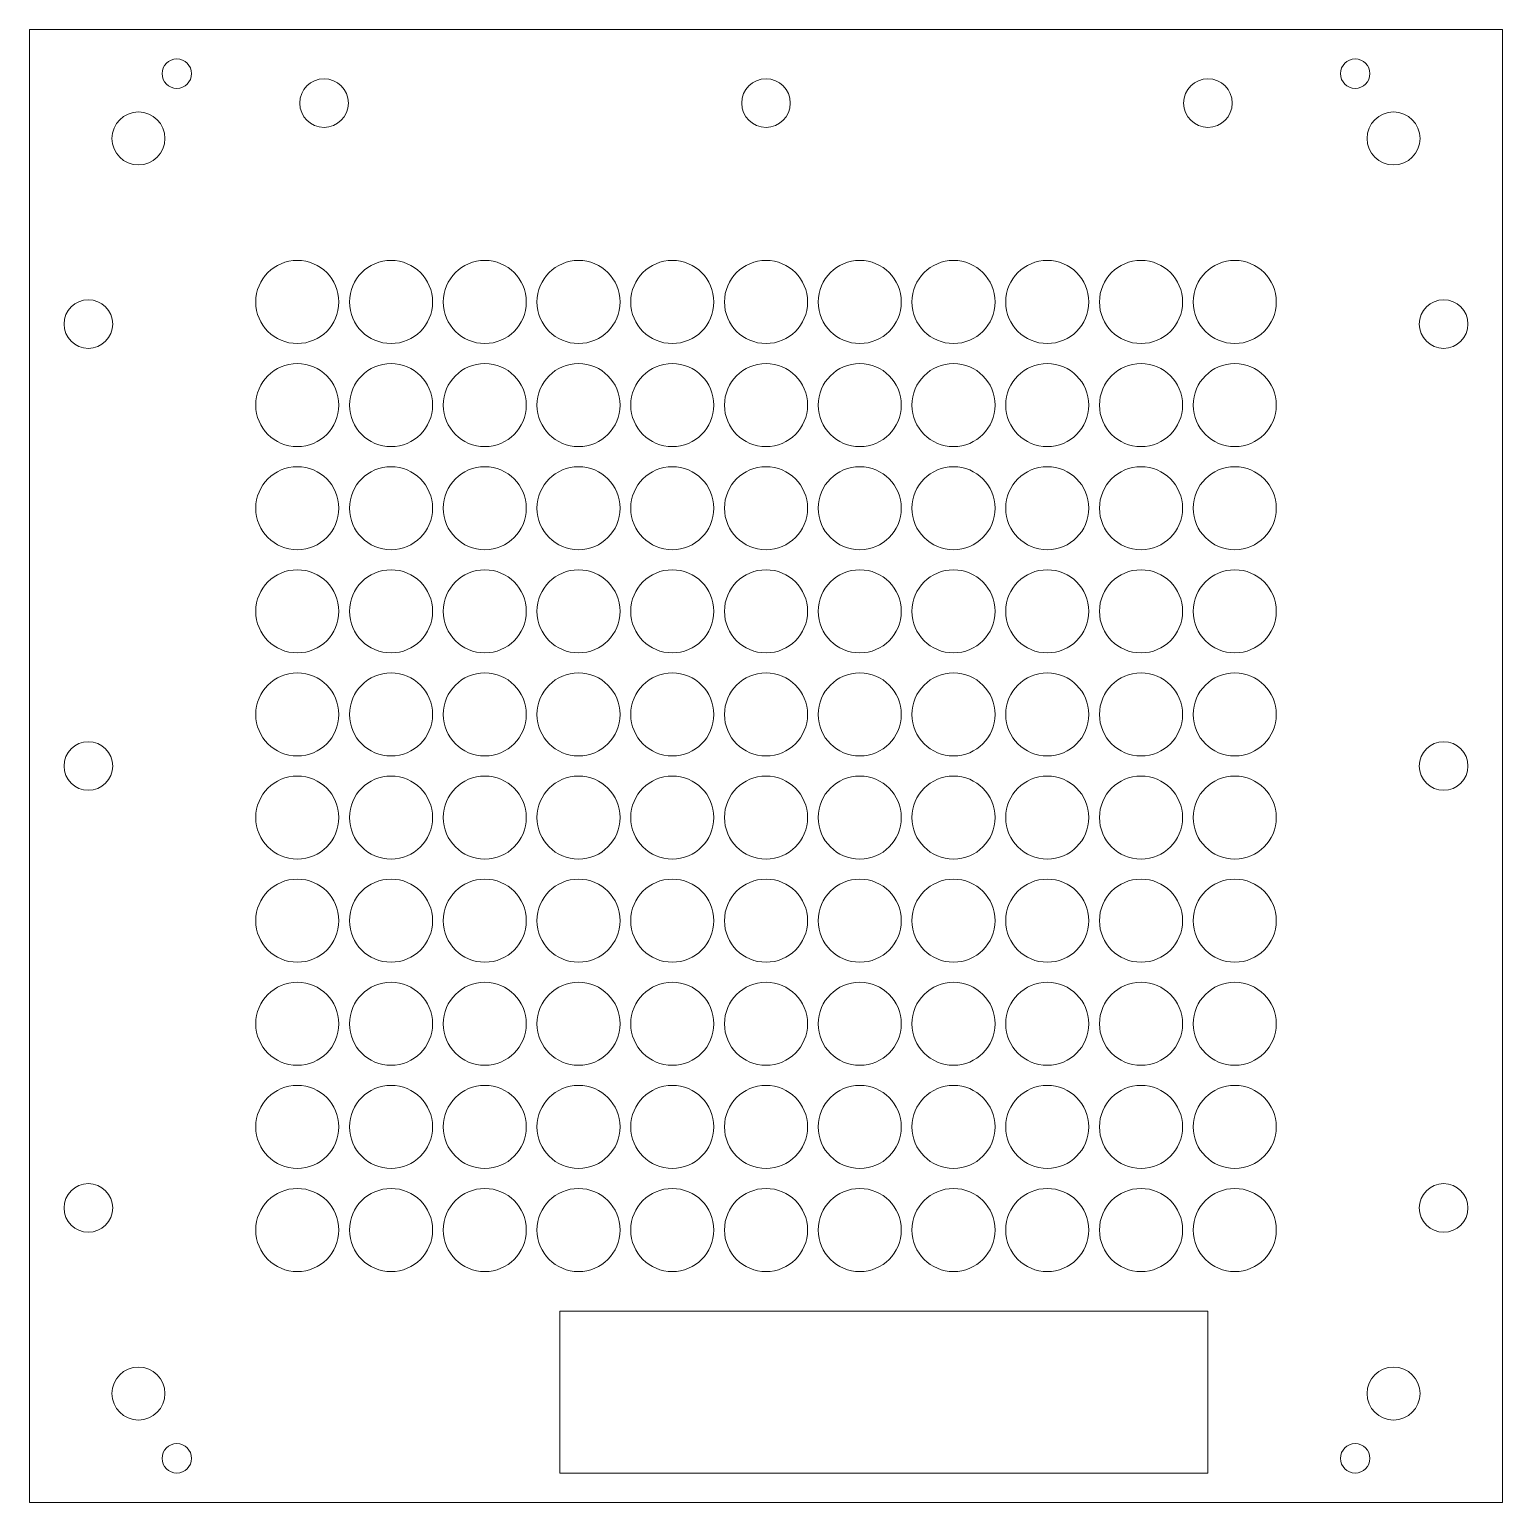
# Model space of a CAD drawing. Header units: millimetres. Extents: x 0 to 500, y 0 to 500.
import ezdxf

# ---------------------------------------------------------------- set-up
doc = ezdxf.new("R2010")
doc.units = ezdxf.units.MM
doc.layers.get('0').update_dxf_attribs({"lineweight": 5})

msp = doc.modelspace()

# ---------------------------------------------------------------- linework, layer by layer
for points in [[(500, 500), (0, 500), (0, 0), (500, 0)], [(0, 0), (500, 0), (500, 500), (0, 500)], [(400, 65), (400, 10), (180, 10), (180, 65)]]:
    msp.add_lwpolyline(points, close=True)
for centre, radius in [((50, 485), 5), ((450, 485), 5), ((100, 475), 8.25), ((250, 475), 8.25), ((400, 475), 8.25), ((37, 463), 9), ((463, 463), 9), ((90.91, 407.5), 14.1), ((122.73, 407.5), 14.1), ((154.55, 407.5), 14.1), ((186.37, 407.5), 14.1), ((218.19, 407.5), 14.1), ((250.01, 407.5), 14.1), ((281.83, 407.5), 14.1), ((313.65, 407.5), 14.1), ((345.47, 407.5), 14.1), ((377.29, 407.5), 14.1), ((409.11, 407.5), 14.1), ((20, 400), 8.25), ((480, 400), 8.25), ((90.91, 372.5), 14.1), ((122.73, 372.5), 14.1), ((154.55, 372.5), 14.1), ((186.37, 372.5), 14.1), ((218.19, 372.5), 14.1), ((250.01, 372.5), 14.1), ((281.83, 372.5), 14.1), ((313.65, 372.5), 14.1), ((345.47, 372.5), 14.1), ((377.29, 372.5), 14.1), ((409.11, 372.5), 14.1), ((90.91, 337.5), 14.1), ((122.73, 337.5), 14.1), ((154.55, 337.5), 14.1), ((186.37, 337.5), 14.1), ((218.19, 337.5), 14.1), ((250.01, 337.5), 14.1), ((281.83, 337.5), 14.1), ((313.65, 337.5), 14.1), ((345.47, 337.5), 14.1), ((377.29, 337.5), 14.1), ((409.11, 337.5), 14.1), ((90.91, 302.5), 14.1), ((122.73, 302.5), 14.1), ((154.55, 302.5), 14.1), ((186.37, 302.5), 14.1), ((218.19, 302.5), 14.1), ((250.01, 302.5), 14.1), ((281.83, 302.5), 14.1), ((313.65, 302.5), 14.1), ((345.47, 302.5), 14.1), ((377.29, 302.5), 14.1), ((409.11, 302.5), 14.1), ((90.91, 267.5), 14.1), ((122.73, 267.5), 14.1), ((154.55, 267.5), 14.1), ((186.37, 267.5), 14.1), ((218.19, 267.5), 14.1), ((250.01, 267.5), 14.1), ((281.83, 267.5), 14.1), ((313.65, 267.5), 14.1), ((345.47, 267.5), 14.1), ((377.29, 267.5), 14.1), ((409.11, 267.5), 14.1), ((20, 250), 8.25), ((480, 250), 8.25), ((90.91, 232.5), 14.1), ((122.73, 232.5), 14.1), ((154.55, 232.5), 14.1), ((186.37, 232.5), 14.1), ((218.19, 232.5), 14.1), ((250.01, 232.5), 14.1), ((281.83, 232.5), 14.1), ((313.65, 232.5), 14.1), ((345.47, 232.5), 14.1), ((377.29, 232.5), 14.1), ((409.11, 232.5), 14.1), ((90.91, 197.5), 14.1), ((122.73, 197.5), 14.1), ((154.55, 197.5), 14.1), ((186.37, 197.5), 14.1), ((218.19, 197.5), 14.1), ((250.01, 197.5), 14.1), ((281.83, 197.5), 14.1), ((313.65, 197.5), 14.1), ((345.47, 197.5), 14.1), ((377.29, 197.5), 14.1), ((409.11, 197.5), 14.1), ((90.91, 162.5), 14.1), ((122.73, 162.5), 14.1), ((154.55, 162.5), 14.1), ((186.37, 162.5), 14.1), ((218.19, 162.5), 14.1), ((250.01, 162.5), 14.1), ((281.83, 162.5), 14.1), ((313.65, 162.5), 14.1), ((345.47, 162.5), 14.1), ((377.29, 162.5), 14.1), ((409.11, 162.5), 14.1), ((90.91, 127.5), 14.1), ((122.73, 127.5), 14.1), ((154.55, 127.5), 14.1), ((186.37, 127.5), 14.1), ((218.19, 127.5), 14.1), ((250.01, 127.5), 14.1), ((281.83, 127.5), 14.1), ((313.65, 127.5), 14.1), ((345.47, 127.5), 14.1), ((377.29, 127.5), 14.1), ((409.11, 127.5), 14.1), ((20, 100), 8.25), ((90.91, 92.5), 14.1), ((122.73, 92.5), 14.1), ((154.55, 92.5), 14.1), ((186.37, 92.5), 14.1), ((218.19, 92.5), 14.1), ((250.01, 92.5), 14.1), ((281.83, 92.5), 14.1), ((313.65, 92.5), 14.1), ((345.47, 92.5), 14.1), ((377.29, 92.5), 14.1), ((409.11, 92.5), 14.1), ((480, 100), 8.25), ((37, 37), 9), ((463, 37), 9), ((50, 15), 5), ((450, 15), 5)]:
    msp.add_circle(centre, radius)

doc.saveas('drawing.dxf')
